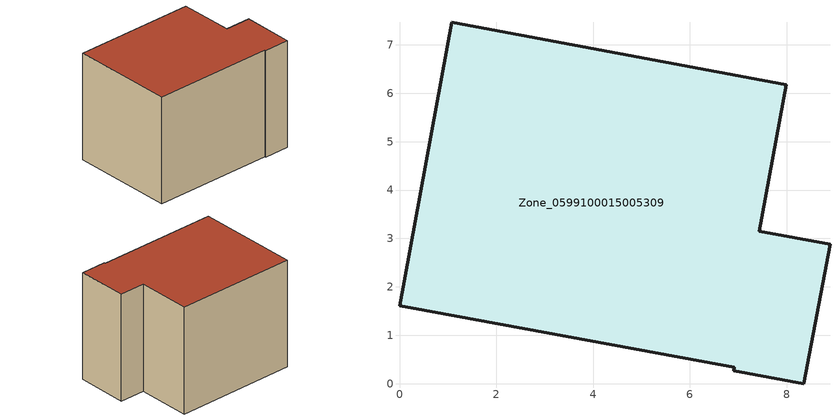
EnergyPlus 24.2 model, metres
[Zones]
Zone_0599100015005309
 floor ground (C_G): 1.08,7.47 8,6.18 7.43,3.15 8.89,2.88 8.35,0 6.9,0.27 6.91,0.34 0,1.61 z0.98
 wall outside (C_F): 8,6.18 1.08,7.47 0,1.61 6.91,0.34 6.9,0.27 8.35,0 8.89,2.88 7.43,3.15 8,6.18 z0.98:7.22
 roof outside (C_R): 8.89,2.88 7.43,3.15 8,6.18 1.08,7.47 0,1.61 6.91,0.34 6.9,0.27 8.35,0 z7.22
[BUILDING]
Pand.0599100015005309: North Axis=0; Terrain=City; Loads Convergence Tolerance Value=0.04; Temperature Convergence Tolerance Value=0.4; Solar Distribution=FullExterior; Maximum Number of Warmup Days=25; Minimum Number of Warmup Days=1
[Site:Location]
Rotterdam.The.Hague.AP_ZH_NLD Design_Conditions: Latitude=51.96; Longitude=4.45; Time Zone=1; Elevation=-4.5
[SITE:GROUNDTEMPERATURE:BUILDINGSURFACE]
18, 18, 18, 18, 18, 18, 18, 18, 18, 18, 18, 18
[MATERIAL] Thermal Absorptance=0.9; Solar Absorptance=0.7; Visible Absorptance=0.7
Name | Roughness | Thickness | Conductivity | Density | Specific Heat
G.TI.1946-1964 | MediumSmooth | 0.15 | 1 | 540 | 1210
F.TI.1946-1964 | Rough | 0.3 | 0.857143 | 1920 | 840
R.TI.1946-1964 | MediumRough | 0.2 | 0.277778 | 1500 | 1000
[CONSTRUCTION]
C_G: G.TI.1946-1964
C_F: F.TI.1946-1964
C_R: R.TI.1946-1964
[ZONE]
Zone_0599100015005309: Type=1; Multiplier=1; Ceiling Height=Autocalculate; Volume=Autocalculate; Floor Area=autocalculate; Part of Total Floor Area=Yes
[ZONEINFILTRATION:DESIGNFLOWRATE]
Infil_Zone_0599100015005309: Zone or ZoneList or Space or SpaceList=Zone_0599100015005309; Schedule=AlwaysOn; Design Flow Rate Calculation Method=Flow/Area; Flow Rate per Floor Area=0.003; Constant Term Coefficient=1; Temperature Term Coefficient=0; Velocity Term Coefficient=0; Velocity Squared Term Coefficient=0
[HVACTEMPLATE:ZONE:IDEALLOADSAIRSYSTEM]
Zone_0599100015005309: Maximum Heating Supply Air Temperature=50; Minimum Cooling Supply Air Temperature=13; Maximum Heating Supply Air Humidity Ratio=0.0156; Minimum Cooling Supply Air Humidity Ratio=0.0077; Heating Limit=NoLimit; Cooling Limit=NoLimit; Dehumidification Control Type=ConstantSensibleHeatRatio; Cooling Sensible Heat Ratio=0.7; Dehumidification Setpoint=60; Humidification Control Type=None; Humidification Setpoint=30; Outdoor Air Method=None; Outdoor Air Flow Rate per Person=0.00944; Outdoor Air Flow Rate per Zone Floor Area=0; Outdoor Air Flow Rate per Zone=0; Demand Controlled Ventilation Type=None; Outdoor Air Economizer Type=NoEconomizer; Heat Recovery Type=None; Sensible Heat Recovery Effectiveness=0.7; Latent Heat Recovery Effectiveness=0.65
[ZONECONTROL:THERMOSTAT]
ThermostatControl_Zone_0599100015005309: Zone or ZoneList=Zone_0599100015005309; Control Type Schedule=DualSetpointControlType; Control 1=Thermostat_Zone_0599100015005309; Temperature Difference Between Cutout And Setpoint=0
[THERMOSTATSETPOINT:DUALSETPOINT]
Thermostat_Zone_0599100015005309: Heating Setpoint Temperature Schedule=HeatingSetpoint_Zone_0599100015005309; Cooling Setpoint Temperature Schedule=CoolingSetpoint_Zone_0599100015005309
[SCHEDULE:COMPACT]
HeatingSetpoint_Zone_0599100015005309: Through: 12/31, For: AllDays, Until: 24:00, 21
CoolingSetpoint_Zone_0599100015005309: Through: 12/31, For: AllDays, Until: 24:00, 24
DualSetpointControlType: Through: 12/31, For: AllDays, Until: 24:00, 4
AlwaysOn: Through: 12/31, For: AllDays, Until: 24:00, 1
